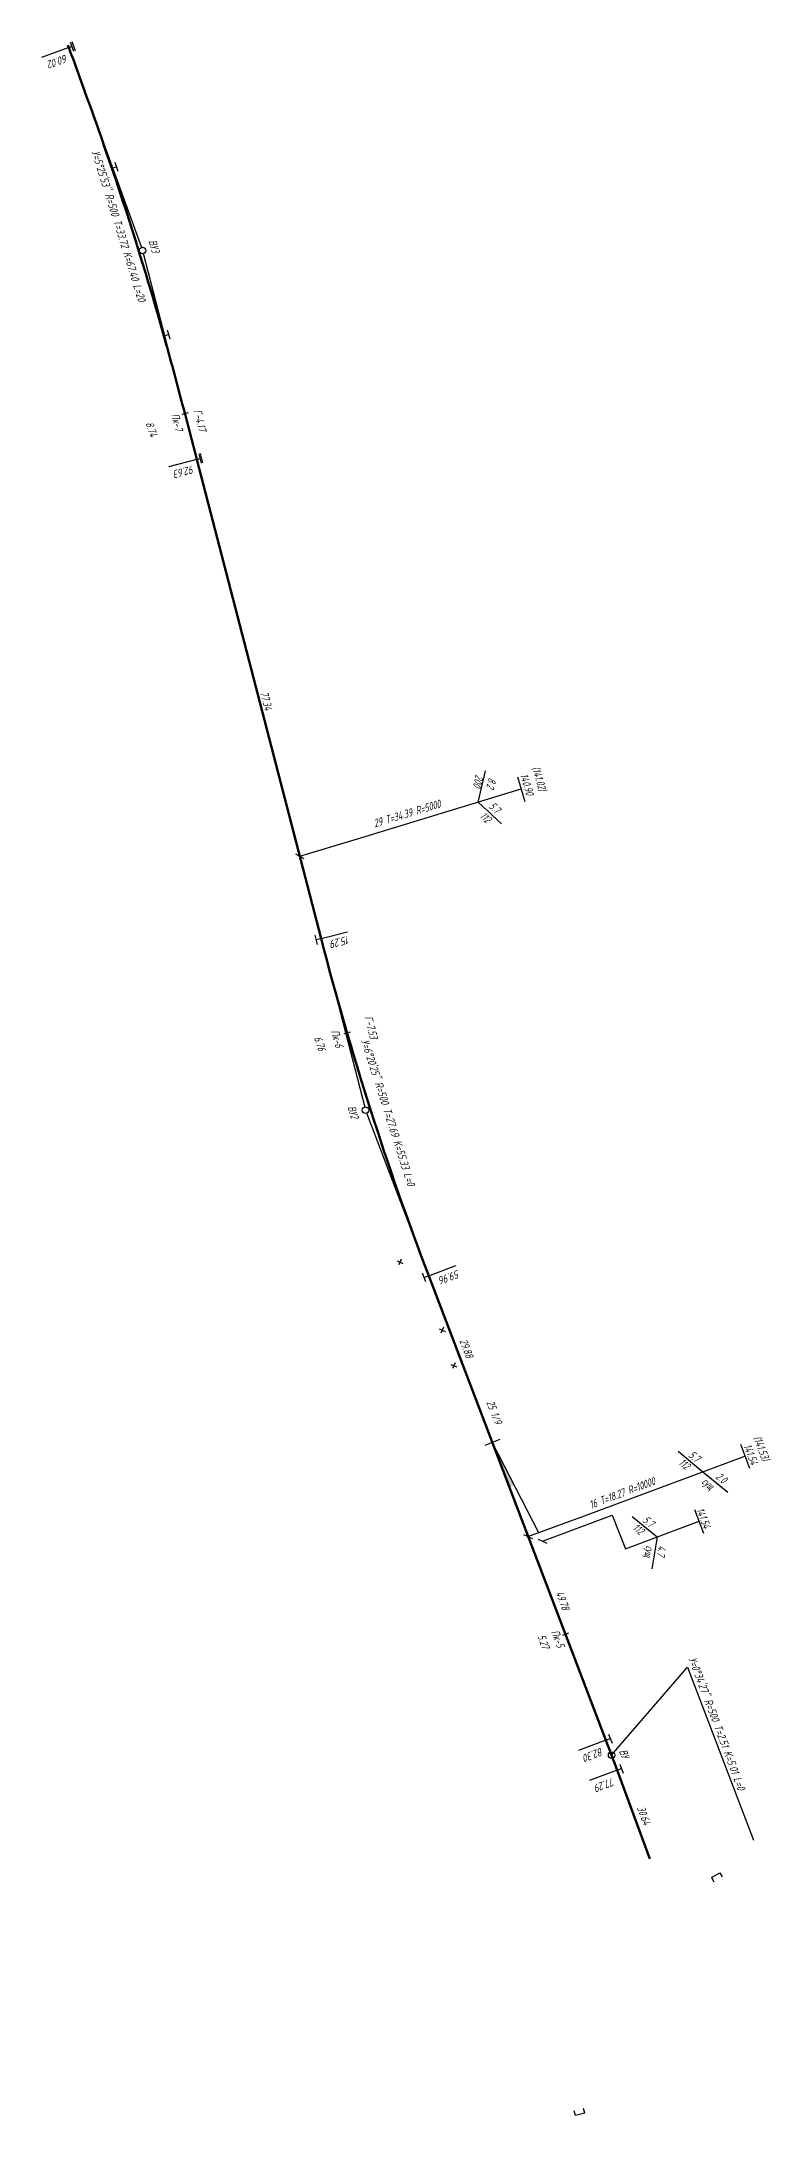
# Model space of a CAD drawing. Extents: x 8609 to 10186, y 10524 to 14399.
# Drawn here: x 10071.9 to 10185.8, y 10524.2 to 10848.2 of the extents above; entities that cross this region are included whole.
import ezdxf

# ---------------------------------------------------------------- set-up
doc = ezdxf.new("R2010")
doc.units = 0
doc.layers.add('Временный съезд с IV пути пк -3-8.Вершины', color=7, linetype='Continuous')
doc.layers.add('Временный съезд с IV пути пк -3-8.Стрелочные переводы', color=7, linetype='Continuous')
for name, color, linetype, lineweight in [('Зеленые кресты', 3, 'Continuous', 30), ('Зеленые параметры кривых', 3, 'Continuous', 30), ('Зеленые пути', 3, 'Continuous', 30), ('Зеленые пути габариты', 3, 'Continuous', 30), ('Зеленые пути междупутья', 3, 'Continuous', 30), ('Зеленые пути пикетаж', 3, 'Continuous', 30), ('Зеленые пути прямые вставки', 3, 'Continuous', 30), ('Зеленые пути уклоноуказатели', 3, 'Continuous', 30), ('Зеленые стрелочные переводы', 3, 'Continuous', 50)]:
    doc.layers.add(name, color=color, linetype=linetype, lineweight=lineweight)
doc.styles.get("Standard").update_dxf_attribs({"font": 'spds.shx', "width": 0.9, "oblique": 15, "height": 1.25})
doc.styles.add('Параметры кривых', font='SPDS.shx', dxfattribs={"oblique": 15, "height": 2.5})
doc.styles.add('спдс_сжатие09', font='SPDS.shx', dxfattribs={"width": 0.9, "oblique": 15, "height": 1.25})

# ---------------------------------------------------------------- blocks, each defined once
blk = doc.blocks.new('alignment_cc_sign')
at = {"color": 0, "linetype": 'ByBlock', "lineweight": -2}
for p, q in [((-1.5, 1.5), (1.5, 1.5)), ((0, 0), (0, 1.5))]:
    blk.add_line(p, q, dxfattribs=at)
blk = doc.blocks.new('alignment_tc_sign')
at = {"color": 0, "linetype": 'ByBlock', "lineweight": -2}
for p, q in [((-1.5, 1.5), (1.5, 1.5)), ((-1.5, 1), (1.5, 1)), ((0, 0), (0, 1))]:
    blk.add_line(p, q, dxfattribs=at)
blk = doc.blocks.new('stationing')
at = {"color": 3, "lineweight": 30}
blk.add_line((0, 1), (0, -1), dxfattribs=at)
blk = doc.blocks.new('bufferStop')
at = {"color": 0, "linetype": 'ByBlock', "lineweight": -2}
for p, q in [((0, -1.5), (0, 1.5)), ((0, 1.5), (1.5, 1.5)), ((0, -1.5), (1.5, -1.5))]:
    blk.add_line(p, q, dxfattribs=at)

msp = doc.modelspace()

# ---------------------------------------------------------------- linework, layer by layer
at = {"layer": 'Временный съезд с IV пути пк -3-8.Вершины', "color": 3, "lineweight": 30}
msp.add_line((10160.09, 10582.84), (10160.8, 10580.96), dxfattribs=at)
at = {"layer": 'Временный съезд с IV пути пк -3-8.Стрелочные переводы', "color": 3, "lineweight": 30}
msp.add_line((10136.92, 10643.57), (10147.98, 10614.58), dxfattribs=at)
at = {"layer": 'Зеленые кресты', "color": 3, "lineweight": 30}
for p, q in [((10127.46, 10657.75), (10128.38, 10657.34)), ((10128.12, 10658), (10127.72, 10657.09)), ((10134.71, 10647.38), (10134.3, 10646.46)), ((10134.05, 10647.12), (10134.96, 10646.72)), ((10135.87, 10641.56), (10136.78, 10641.16)), ((10136.53, 10641.82), (10136.12, 10640.9))]:
    msp.add_line(p, q, dxfattribs=at)
at = {"layer": 'Зеленые параметры кривых', "color": 3, "lineweight": 25}
msp.add_lwpolyline([(10160.98, 10580.5), (10172.86, 10594.26), (10183.13, 10567.24)], dxfattribs=at)
at = {"layer": 'Зеленые пути', "color": 3, "lineweight": 30}
for p, q in [((10076.2, 10847.27), (10071.91, 10845.71)), ((10076.2, 10847.27), (10087.54, 10816.05)), ((10096.18, 10782.94), (10087.84, 10815.1)), ((10096.18, 10782.94), (10091.76, 10781.8)), ((10115.59, 10708.08), (10119.73, 10709.15)), ((10115.59, 10708.08), (10122.42, 10681.76)), ((10132.41, 10655.4), (10122.72, 10680.81)), ((10132.41, 10655.4), (10136.67, 10657.02)), ((10160.09, 10582.84), (10155.82, 10581.21)), ((10161.85, 10578.15), (10161.15, 10580.03)), ((10161.85, 10578.15), (10157.51, 10576.54))]:
    msp.add_line(p, q, dxfattribs=at)
at = {"layer": 'Зеленые пути', "color": 3, "lineweight": 70, "flags": 128}
msp.add_lwpolyline([(10166.97, 10564.3), (10161.85, 10578.15, 0.002506), (10160.09, 10582.84), (10132.41, 10655.4, -0.027672), (10115.59, 10708.08), (10096.18, 10782.94, 0.00125), (10093.65, 10792.62, 0.00375), (10091.03, 10802.27, 0.0137), (10082.9, 10828.43, 0.00375), (10079.6, 10837.87, 0.00125), (10076.2, 10847.27), (10076.05, 10847.68)], format="xyb", dxfattribs=at)
at = {"layer": 'Зеленые пути', "color": 3, "lineweight": 30}
for centre in [(10087.71, 10815.58), (10122.54, 10681.27), (10160.98, 10580.5)]:
    msp.add_circle(centre, 0.5, dxfattribs=at)
at = {"layer": 'Зеленые пути уклоноуказатели', "color": 3, "lineweight": 30}
for p, q in [((10146.27, 10733.34), (10147.43, 10729.51)), ((10121.26, 10723.68), (10146.84, 10731.45)), ((10112.25, 10720.96), (10121.26, 10723.68)), ((10111.59, 10721.32), (10112.91, 10720.61)), ((10171.38, 10627.98), (10175.26, 10624.78)), ((10181.12, 10629.08), (10182.53, 10625.34)), ((10156.75, 10617.92), (10181.82, 10627.21)), ((10173.95, 10618.91, -17.84), (10175.36, 10615.17, -17.84)), ((10147.24, 10614.98), (10148.61, 10614.35)), ((10147.92, 10614.66), (10156.75, 10617.92)), ((10150.19, 10613.95), (10161.09, 10617.98)), ((10161.09, 10617.98), (10163.17, 10612.75, -17.92)), ((10163.17, 10612.75, -17.92), (10174.66, 10617.04, -17.84)), ((10164.21, 10617.81, -17.84), (10168.09, 10614.61, -17.84)), ((10149.51, 10614.27), (10150.87, 10613.64))]:
    msp.add_line(p, q, dxfattribs=at)
at = {"layer": 'Зеленые пути уклоноуказатели', "color": 18, "lineweight": 30, "true_color": 0x000000}
msp.add_line((10175.26, 10624.78), (10179.14, 10621.58), dxfattribs=at)
at = {"layer": 'Зеленые стрелочные переводы', "color": 3, "lineweight": 30}
for p, q in [((10143.51, 10629.8), (10141.18, 10628.91)), ((10142.35, 10629.35), (10149.58, 10615.29))]:
    msp.add_line(p, q, dxfattribs=at)
msp.add_solid([(10142.35, 10629.35), (10142.35, 10629.35), (10145.02, 10622.34), (10145.78, 10622.68)], dxfattribs=at)

# ---------------------------------------------------------------- block references
at = {"layer": 'Зеленые пути', "color": 3, "lineweight": 30}
for name, p, xscale, yscale, zscale, rotation in [('alignment_tc_sign', (10076.2, 10847.27), 0.5, 0.5, 0.5, 289.9687453831603), ('alignment_cc_sign', (10082.9, 10828.43), 0.5, 0.5, 0.5, 288.8228308857289), ('alignment_cc_sign', (10091.03, 10802.27), 0.5, 0.5, 0.5, 285.6833207733542), ('alignment_tc_sign', (10096.18, 10782.94), 0.4999999999999999, 0.4999999999999999, 0.4999999999999999, 284.5374062759228), ('alignment_cc_sign', (10115.59, 10708.08), 0.5, 0.5, 0.5, 104.53740445469), ('alignment_cc_sign', (10132.41, 10655.4), 0.5, 0.5, 0.5, 110.8776846461052), ('alignment_cc_sign', (10160.09, 10582.84), 0.5, 0.5, 0.5, 290.8776796371489), ('alignment_cc_sign', (10161.85, 10578.15), 0.5, 0.5, 0.5, 290.3033836713559), ('bufferStop', (10177.25, 10561.75), 0.4999999999999998, 0.4999999999999998, 0.4999999999999998, 300.1805696573004), ('bufferStop', (10156.06, 10524.4), 0.4999999999999998, 0.4999999999999998, 0.4999999999999998, 104.4512803908398)]:
    msp.add_blockref(name, p, dxfattribs=dict(at, xscale=xscale, yscale=yscale, zscale=zscale, rotation=rotation))
at = {"layer": 'Зеленые пути пикетаж', "color": 3, "lineweight": 30, "xscale": 0.5, "yscale": 0.5, "zscale": 0.5}
for p, rotation in [((10094.32, 10790.08), 284.6931582672901), ((10119.65, 10693.34), 286.2894007970788), ((10153.78, 10599.38), 290.8776759946832)]:
    msp.add_blockref('stationing', p, dxfattribs=dict(at, rotation=rotation))

# ---------------------------------------------------------------- next in the draw order: texts
at = {"layer": 'Зеленые параметры кривых', "color": 3, "lineweight": 30, "char_height": 1.25, "attachment_point": 1, "style": 'Параметры кривых', "bg_fill": 3, "box_fill_scale": 1, "bg_fill_color": 256, "bg_fill_transparency": 0}
for s, width, insert, rotation in [('60.02', 2.9432, (10076.15, 10845.08), 199.9687), ('У=5°25\'53" R=500 T=33.72 K=67.40 L=20', 32.6021, (10080.93, 10831.34), 287.2531), ('92.63', 3.8633, (10095.92, 10780.82), 194.5374), ('15.29', 1.0273, (10120.18, 10707.34), 194.5374), ('У=6°20\'25" R=500 T=27.69 K=55.33 L=0', 31.2557, (10123.03, 10692.47), 287.7075), ('59.96', 1.4795, (10137.41, 10655.2), 200.8777), ('У=0°34\'27" R=500 T=2.51 K=5.01 L=0', 29.4654, (10174.15, 10595.97), 290.5905), ('82.30', 1.666, (10159.85, 10580.57), 200.8777), ('77.29', 2.4447, (10161.64, 10575.87), 200.8777)]:
    msp.add_mtext_dynamic_manual_height_columns(s, width=width, gutter_width=6.25, heights=[0], dxfattribs=dict(at, insert=insert, rotation=rotation))
at = {"layer": 'Зеленые параметры кривых', "color": 3, "lineweight": 30, "insert": (10163.25, 10581.61), "char_height": 1.25, "attachment_point": 1, "rotation": 293.3794, "bg_fill": 3, "box_fill_scale": 1, "bg_fill_color": 256, "bg_fill_transparency": 0}
msp.add_mtext_dynamic_manual_height_columns('ВУ', width=2.1131, gutter_width=6.25, heights=[0], dxfattribs=at)
at = {"layer": 'Зеленые пути габариты', "color": 3, "lineweight": 30, "insert": (10096.88, 10790.88), "char_height": 1.25, "attachment_point": 1, "rotation": 283.3999, "bg_fill": 3, "box_fill_scale": 1, "bg_fill_color": 256, "bg_fill_transparency": 0}
msp.add_mtext_dynamic_manual_height_columns('Г-4.17', width=2.3517, gutter_width=6.25, heights=[0], dxfattribs=at)
at = {"layer": 'Зеленые пути междупутья', "color": 3, "lineweight": 30, "char_height": 1.25, "attachment_point": 1, "bg_fill": 3, "box_fill_scale": 1, "bg_fill_color": 256, "bg_fill_transparency": 0}
for s, width, insert, rotation in [('8.74', 2.1722, (10089.34, 10788.98), 287.676), ('6.76', 2.1722, (10115.67, 10692.96), 287.676), ('5.27', 0.8856, (10150.54, 10599.54), 290.3034)]:
    msp.add_mtext_dynamic_manual_height_columns(s, width=width, gutter_width=6.25, heights=[0], dxfattribs=dict(at, insert=insert, rotation=rotation))
at = {"layer": 'Зеленые пути прямые вставки', "color": 3, "lineweight": 30, "char_height": 1.25, "attachment_point": 1, "bg_fill": 3, "box_fill_scale": 1, "bg_fill_color": 256, "bg_fill_transparency": 0}
for s, width, insert, rotation in [('77.34', 1.1945, (10107.27, 10746.83), 284.5374), ('29.88', 3.4467, (10138.35, 10645.71), 290.8777), ('49.78', 0.8856, (10153.39, 10606.33), 290.3034), ('30.64', 0.8856, (10166.1, 10572.7), 290.3034)]:
    msp.add_mtext_dynamic_manual_height_columns(s, width=width, gutter_width=6.25, heights=[0], dxfattribs=dict(at, insert=insert, rotation=rotation))
at = {"layer": 'Зеленые пути уклоноуказатели', "color": 3, "lineweight": 30, "char_height": 1.25, "attachment_point": 1, "style": 'спдс_сжатие09', "bg_fill": 3, "box_fill_scale": 1, "bg_fill_color": 256, "bg_fill_transparency": 0}
for s, width, insert, rotation in [('\\pi0.39075;(141.02)\\P\\pi0.93086;140.90', 6.0236, (10149.59, 10735.49), 286.892), ('29 Т=34.39 R=5000', 13.8695, (10123.65, 10726.63), 16.892), ('5.7\\P112', 0.7983, (10142.56, 10729.54), 316.892), ('5.7', 1.5448, (10173.68, 10628.17), 320.7179), ('(141.53)', 1.5532, (10184.28, 10630.55), 290.7179), ('5.7', 1.5448, (10166.51, 10618, -17.84), 320.7179)]:
    msp.add_mtext_dynamic_manual_height_columns(s, width=width, gutter_width=6.25, heights=[0], dxfattribs=dict(at, insert=insert, rotation=rotation))
at = {"layer": 'Зеленые пути уклоноуказатели', "color": 1, "lineweight": 30, "insert": (10143.01, 10733.03), "char_height": 1.25, "attachment_point": 1, "rotation": 256.892, "style": 'спдс_сжатие09', "bg_fill": 3, "box_fill_scale": 1, "bg_fill_color": 256, "bg_fill_transparency": 0}
msp.add_mtext_dynamic_manual_height_columns('8.2\\P200', width=0.3346, gutter_width=6.25, heights=[0], dxfattribs=at)
at = {"layer": 'Зеленые пути уклоноуказатели', "color": 18, "lineweight": 30, "true_color": 0x000000, "char_height": 1.25, "attachment_point": 1, "style": 'спдс_сжатие09', "bg_fill": 3, "box_fill_scale": 1, "bg_fill_color": 256, "bg_fill_transparency": 0}
for s, width, insert, rotation in [('2.0', 1.976, (10177.92, 10624.81), 320.7179), ('141.54', 1.6332, (10175.34, 10619.32), 290.7179)]:
    msp.add_mtext_dynamic_manual_height_columns(s, width=width, gutter_width=6.25, heights=[0], dxfattribs=dict(at, insert=insert, rotation=rotation))
at = {"layer": 'Зеленые стрелочные переводы', "color": 3, "lineweight": 30, "insert": (10142.56, 10636.09), "char_height": 1.25, "attachment_point": 1, "rotation": 290.8777, "bg_fill": 3, "box_fill_scale": 1, "bg_fill_color": 256, "bg_fill_transparency": 0}
msp.add_mtext_dynamic_manual_height_columns('25 1/9', width=4.5552, gutter_width=6.25, heights=[0], dxfattribs=at)

# ---------------------------------------------------------------- next in the draw order: linework, layer by layer
at = {"layer": 'Зеленые пути уклоноуказатели', "color": 1, "lineweight": 30}
msp.add_line((10140.15, 10729.4), (10141.28, 10734.27), dxfattribs=at)
at = {"layer": 'Зеленые пути уклоноуказатели', "color": 3, "lineweight": 30}
msp.add_line((10140.15, 10729.4), (10143.8, 10725.98), dxfattribs=at)

# ---------------------------------------------------------------- next in the draw order: texts
at = {"layer": 'Зеленые параметры кривых', "color": 3, "lineweight": 30, "char_height": 1.25, "attachment_point": 1, "bg_fill": 3, "box_fill_scale": 1, "bg_fill_color": 256, "bg_fill_transparency": 0}
for s, width, insert, rotation in [('ВУ3', 2.3517, (10089.8, 10817.41), 287.2933), ('ВУ2', 2.1722, (10120.9, 10682.12), 287.676)]:
    msp.add_mtext_dynamic_manual_height_columns(s, width=width, gutter_width=6.25, heights=[0], dxfattribs=dict(at, insert=insert, rotation=rotation))
at = {"layer": 'Зеленые пути габариты', "color": 3, "lineweight": 30, "insert": (10123.56, 10696.13), "char_height": 1.25, "attachment_point": 1, "rotation": 284.5374, "bg_fill": 3, "box_fill_scale": 1, "bg_fill_color": 256, "bg_fill_transparency": 0}
msp.add_mtext_dynamic_manual_height_columns('Г-7.53', width=1.3561, gutter_width=6.25, heights=[0], dxfattribs=at)
at = {"layer": 'Зеленые пути пикетаж', "color": 3, "lineweight": 30, "char_height": 1.25, "attachment_point": 1, "bg_fill": 3, "box_fill_scale": 1, "bg_fill_color": 256, "bg_fill_transparency": 0}
for s, width, insert, rotation in [('Пк-7', 0.6988, (10093.34, 10790.27), 284.6932), ('Пк-6', 0.952, (10118.3, 10693.97), 286.2894), ('Пк-5', 0.6805, (10152.67, 10600.25), 290.8777)]:
    msp.add_mtext_dynamic_manual_height_columns(s, width=width, gutter_width=6.25, heights=[0], dxfattribs=dict(at, insert=insert, rotation=rotation))
at = {"layer": 'Зеленые пути уклоноуказатели', "color": 18, "lineweight": 30, "true_color": 0x000000, "insert": (10182.73, 10629.29), "char_height": 1.25, "attachment_point": 1, "rotation": 290.7179, "style": 'спдс_сжатие09', "bg_fill": 3, "box_fill_scale": 1, "bg_fill_color": 256, "bg_fill_transparency": 0}
msp.add_mtext_dynamic_manual_height_columns('141.54', width=1.9328, gutter_width=6.25, heights=[0], dxfattribs=at)
at = {"layer": 'Зеленые пути уклоноуказатели', "color": 3, "lineweight": 30, "char_height": 1.25, "attachment_point": 1, "rotation": 320.7179, "style": 'спдс_сжатие09', "bg_fill": 3, "box_fill_scale": 1, "bg_fill_color": 256, "bg_fill_transparency": 0}
for insert in [(10172.12, 10626.99), (10164.96, 10616.82, -17.84)]:
    msp.add_mtext_dynamic_manual_height_columns('112', width=1.4543, gutter_width=6.25, heights=[0], dxfattribs=dict(at, insert=insert))

# ---------------------------------------------------------------- next in the draw order: linework, layer by layer
at = {"layer": 'Зеленые пути уклоноуказатели', "color": 18, "lineweight": 30, "true_color": 0x000000}
msp.add_line((10168.09, 10614.61, -17.84), (10167.26, 10609.64, -17.84), dxfattribs=at)

# ---------------------------------------------------------------- next in the draw order: texts
at = {"layer": 'Зеленые пути уклоноуказатели', "color": 3, "lineweight": 30, "insert": (10157.33, 10620.14), "char_height": 1.25, "attachment_point": 1, "rotation": 20.7179, "style": 'спдс_сжатие09', "bg_fill": 3, "box_fill_scale": 1, "bg_fill_color": 256, "bg_fill_transparency": 0}
msp.add_mtext_dynamic_manual_height_columns('16 Т=18.27 R=10000', width=13.5551, gutter_width=6.25, heights=[0], dxfattribs=at)
at = {"layer": 'Зеленые пути уклоноуказатели', "color": 18, "lineweight": 30, "true_color": 0x000000, "insert": (10175.76, 10624.01), "char_height": 1.25, "attachment_point": 1, "rotation": 320.7179, "style": 'спдс_сжатие09', "bg_fill": 3, "box_fill_scale": 1, "bg_fill_color": 256, "bg_fill_transparency": 0}
msp.add_mtext_dynamic_manual_height_columns('сущ', width=2.8286, gutter_width=6.25, heights=[0], dxfattribs=at)

# ---------------------------------------------------------------- next in the draw order: texts
at = {"layer": 'Зеленые пути уклоноуказатели', "color": 18, "lineweight": 30, "true_color": 0x000000, "insert": (10169.55, 10613.14, -17.84), "char_height": 1.25, "attachment_point": 1, "rotation": 260.683, "style": 'спдс_сжатие09', "bg_fill": 3, "box_fill_scale": 1, "bg_fill_color": 256, "bg_fill_transparency": 0}
msp.add_mtext_dynamic_manual_height_columns('4.7', width=1.976, gutter_width=6.25, heights=[0], dxfattribs=at)

# ---------------------------------------------------------------- next in the draw order: texts
at = {"layer": 'Зеленые пути уклоноуказатели', "color": 18, "lineweight": 30, "true_color": 0x000000, "insert": (10167.64, 10613.1, -17.84), "char_height": 1.25, "attachment_point": 1, "rotation": 260.683, "style": 'спдс_сжатие09', "bg_fill": 3, "box_fill_scale": 1, "bg_fill_color": 256, "bg_fill_transparency": 0}
msp.add_mtext_dynamic_manual_height_columns('сущ', width=2.8286, gutter_width=6.25, heights=[0], dxfattribs=at)

doc.saveas('drawing.dxf')
